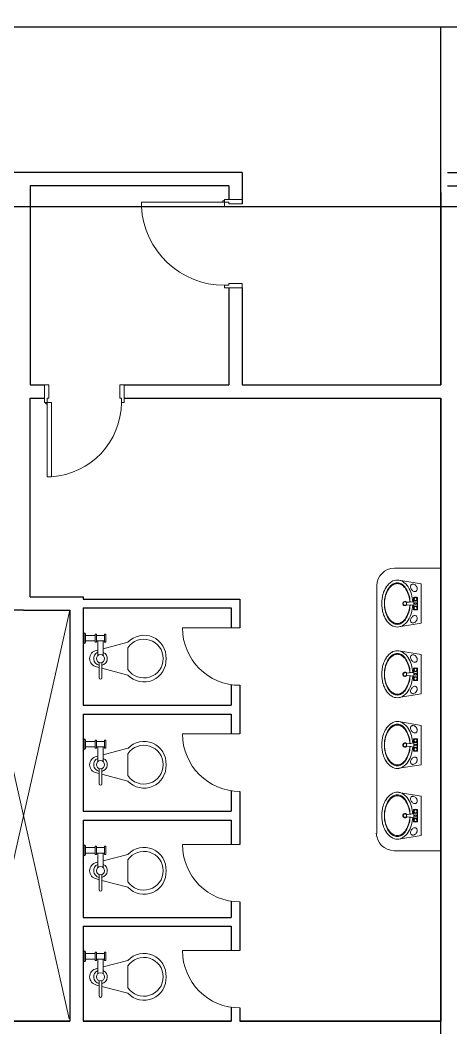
# Model space of a CAD drawing. Extents: x -59 to 582, y -1177 to 100.
# Drawn here: x 279.76 to 284.64, y -21.03 to -9.63 of the extents above; entities that cross this region are included whole.
import ezdxf

# ---------------------------------------------------------------- set-up
doc = ezdxf.new("R2010")
doc.units = 0
doc.header["$LTSCALE"] = 0.15
doc.layers.add('0 sockets', color=252, linetype='Continuous')
doc.layers.add('bound', color=252, linetype='Continuous')
for name, color, linetype, lineweight in [('anal', 252, 'Continuous', 20), ('DOOR', 252, 'Continuous', 20), ('FIXT', 252, 'Continuous', 9), ('sofa', 252, 'Continuous', 9), ('wall', 252, 'Continuous', 30), ('WC', 252, 'Continuous', 9)]:
    doc.layers.add(name, color=color, linetype=linetype, lineweight=lineweight)

# ---------------------------------------------------------------- blocks, each defined once
blk = doc.blocks.new('D100')
at = {"layer": 'DOOR'}
for points in [[(0.03, 0.2), (0.03, 1.14), (0.078, 1.14), (0.078, 0.2)], [(0.03, 0.2), (0, 0.2), (0, 0), (0.05, 0), (0.05, 0.15), (0.03, 0.15)], [(0.97, 0.2), (1, 0.2), (1, 0), (0.95, 0), (0.95, 0.15), (0.97, 0.15)]]:
    blk.add_lwpolyline(points, close=True, dxfattribs=at)
blk.add_circle((0.02, 0.21), 0.01, dxfattribs=at)
blk.add_arc((0.029, 0.2), 0.941, 0.0029, 86.9663, dxfattribs=at)
blk = doc.blocks.new('ARCH')
at = {"layer": 'anal'}
for p, q in [((84.525, 373), (84, 373)), ((83.8, 372.8), (83.8, 370)), ((83.994, 369.804), (84.525, 369.804))]:
    blk.add_line(p, q, dxfattribs=at)
for centre, start, end in [((84, 372.8), 90, 180), ((83.994, 370.004), 180, 270)]:
    blk.add_arc(centre, 0.2, start, end, dxfattribs=at)
at = {"layer": 'bound', "color": 2}
blk.add_lwpolyline([(91.902, 377.348), (94.426, 377.348), (94.426, 312.722), (-14.994, 312.722), (-14.994, 377.09), (94.639, 377.09)], dxfattribs=at)
at = {"layer": 'DOOR'}
for p, q in [((82.25, 372.325), (81.6, 372.325)), ((82.25, 371.125), (81.6, 371.125)), ((82.25, 369.875), (81.6, 369.875)), ((82.25, 368.675), (81.6, 368.675))]:
    blk.add_line(p, q, dxfattribs=at)
for points in [[(80.069, 374.875), (80.039, 374.875), (80.039, 375.075), (80.089, 375.075), (80.089, 374.925), (80.069, 374.925)], [(80.909, 374.875), (80.939, 374.875), (80.939, 375.075), (80.889, 375.075), (80.889, 374.925), (80.909, 374.925)], [(80.069, 374.875), (80.069, 374.035), (80.117, 374.035), (80.117, 374.875)]]:
    blk.add_lwpolyline(points, close=True, dxfattribs=at)
blk.add_circle((80.059, 374.865), 0.01, dxfattribs=at)
for centre, radius, start, end in [((80.064, 374.878), 0.845, 273.6111, 359.7782), ((82.25, 372.325), 0.65, 180, 270), ((82.25, 371.125), 0.65, 180, 270), ((82.25, 369.875), 0.65, 180, 270), ((82.25, 368.675), 0.65, 180, 270)]:
    blk.add_arc(centre, radius, start, end, dxfattribs=at)
at = {"layer": 'FIXT'}
for p, q in [((84.05, 372.864), (84.3, 372.822)), ((84.3, 372.822), (84.3, 372.377)), ((84.216, 372.67), (84.216, 372.639)), ((84.216, 372.67), (84.229, 372.67)), ((84.22, 372.669), (84.216, 372.67)), ((84.22, 372.669), (84.227, 372.669)), ((84.22, 372.669), (84.22, 372.663)), ((84.247, 372.67), (84.261, 372.67)), ((84.249, 372.669), (84.256, 372.669)), ((84.256, 372.669), (84.261, 372.67)), ((84.256, 372.669), (84.256, 372.663)), ((84.261, 372.67), (84.261, 372.53)), ((84.136, 372.614), (84.184, 372.618)), ((84.138, 372.613), (84.136, 372.614)), ((84.138, 372.587), (84.136, 372.586)), ((84.136, 372.586), (84.184, 372.582)), ((84.138, 372.613), (84.202, 372.62)), ((84.138, 372.587), (84.202, 372.58)), ((84.216, 372.53), (84.216, 372.561)), ((84.22, 372.637), (84.22, 372.563)), ((84.256, 372.637), (84.256, 372.563)), ((84.22, 372.531), (84.216, 372.53)), ((84.216, 372.53), (84.229, 372.53)), ((84.22, 372.531), (84.22, 372.537)), ((84.22, 372.531), (84.227, 372.531)), ((84.247, 372.53), (84.261, 372.53)), ((84.249, 372.531), (84.256, 372.531)), ((84.256, 372.531), (84.256, 372.537)), ((84.256, 372.531), (84.261, 372.53)), ((84.3, 372.377), (84.05, 372.336)), ((84.05, 372.064), (84.3, 372.022)), ((84.3, 372.022), (84.3, 371.577)), ((84.216, 371.87), (84.216, 371.839)), ((84.216, 371.87), (84.229, 371.87)), ((84.22, 371.869), (84.216, 371.87)), ((84.22, 371.869), (84.227, 371.869)), ((84.22, 371.869), (84.22, 371.863)), ((84.247, 371.87), (84.261, 371.87)), ((84.249, 371.869), (84.256, 371.869)), ((84.256, 371.869), (84.261, 371.87)), ((84.256, 371.869), (84.256, 371.863)), ((84.261, 371.87), (84.261, 371.73)), ((84.136, 371.814), (84.184, 371.818)), ((84.138, 371.813), (84.136, 371.814)), ((84.138, 371.787), (84.136, 371.786)), ((84.136, 371.786), (84.184, 371.782)), ((84.138, 371.813), (84.202, 371.82)), ((84.138, 371.787), (84.202, 371.78)), ((84.216, 371.73), (84.216, 371.761)), ((84.22, 371.837), (84.22, 371.763)), ((84.256, 371.837), (84.256, 371.763)), ((84.22, 371.731), (84.216, 371.73)), ((84.216, 371.73), (84.229, 371.73)), ((84.22, 371.731), (84.22, 371.737)), ((84.22, 371.731), (84.227, 371.731)), ((84.247, 371.73), (84.261, 371.73)), ((84.249, 371.731), (84.256, 371.731)), ((84.256, 371.731), (84.256, 371.737)), ((84.256, 371.731), (84.261, 371.73)), ((84.3, 371.577), (84.05, 371.536)), ((84.05, 371.264), (84.3, 371.222)), ((84.3, 371.222), (84.3, 370.777)), ((84.136, 371.014), (84.184, 371.018)), ((84.138, 371.013), (84.136, 371.014)), ((84.138, 370.987), (84.136, 370.986)), ((84.136, 370.986), (84.184, 370.982)), ((84.138, 371.013), (84.202, 371.02)), ((84.138, 370.987), (84.202, 370.98)), ((84.216, 371.07), (84.216, 371.039)), ((84.216, 371.07), (84.229, 371.07)), ((84.22, 371.069), (84.216, 371.07)), ((84.216, 370.93), (84.216, 370.961)), ((84.22, 371.069), (84.227, 371.069)), ((84.22, 371.069), (84.22, 371.063)), ((84.22, 371.037), (84.22, 370.963)), ((84.247, 371.07), (84.261, 371.07)), ((84.249, 371.069), (84.256, 371.069)), ((84.256, 371.069), (84.261, 371.07)), ((84.256, 371.069), (84.256, 371.063)), ((84.256, 371.037), (84.256, 370.963)), ((84.261, 371.07), (84.261, 370.93)), ((84.22, 370.931), (84.216, 370.93)), ((84.216, 370.93), (84.229, 370.93)), ((84.22, 370.931), (84.22, 370.937)), ((84.22, 370.931), (84.227, 370.931)), ((84.247, 370.93), (84.261, 370.93)), ((84.249, 370.931), (84.256, 370.931)), ((84.256, 370.931), (84.256, 370.937)), ((84.256, 370.931), (84.261, 370.93)), ((84.3, 370.777), (84.05, 370.736)), ((84.05, 370.464), (84.3, 370.422)), ((84.3, 370.422), (84.3, 369.977)), ((84.136, 370.214), (84.184, 370.218)), ((84.138, 370.213), (84.136, 370.214)), ((84.138, 370.187), (84.136, 370.186)), ((84.136, 370.186), (84.184, 370.182)), ((84.138, 370.213), (84.202, 370.22)), ((84.138, 370.187), (84.202, 370.18)), ((84.216, 370.27), (84.216, 370.239)), ((84.216, 370.27), (84.229, 370.27)), ((84.22, 370.269), (84.216, 370.27)), ((84.216, 370.13), (84.216, 370.161)), ((84.22, 370.269), (84.227, 370.269)), ((84.22, 370.269), (84.22, 370.263)), ((84.22, 370.237), (84.22, 370.163)), ((84.247, 370.27), (84.261, 370.27)), ((84.249, 370.269), (84.256, 370.269)), ((84.256, 370.269), (84.261, 370.27)), ((84.256, 370.269), (84.256, 370.263)), ((84.256, 370.237), (84.256, 370.163)), ((84.261, 370.27), (84.261, 370.13)), ((84.22, 370.131), (84.216, 370.13)), ((84.216, 370.13), (84.229, 370.13)), ((84.22, 370.131), (84.22, 370.137)), ((84.22, 370.131), (84.227, 370.131)), ((84.247, 370.13), (84.261, 370.13)), ((84.249, 370.131), (84.256, 370.131)), ((84.256, 370.131), (84.256, 370.137)), ((84.256, 370.131), (84.261, 370.13)), ((84.3, 369.977), (84.05, 369.936))]:
    blk.add_line(p, q, dxfattribs=at)
for centre, radius in [((84.238, 372.65), 0.022), ((84.238, 372.65), 0.0173), ((84.238, 372.55), 0.022), ((84.238, 372.55), 0.0173), ((84.238, 372.6), 0.0095), ((84.238, 371.85), 0.022), ((84.238, 371.75), 0.022), ((84.238, 371.85), 0.0173), ((84.238, 371.75), 0.0173), ((84.238, 371.8), 0.0095), ((84.238, 371.05), 0.022), ((84.238, 370.95), 0.022), ((84.238, 371.05), 0.0173), ((84.238, 370.95), 0.0173), ((84.238, 371), 0.0095), ((84.238, 370.25), 0.022), ((84.238, 370.15), 0.022), ((84.238, 370.25), 0.0173), ((84.238, 370.15), 0.0173), ((84.238, 370.2), 0.0095)]:
    blk.add_circle(centre, radius, dxfattribs=at)
for centre, radius, start, end in [((84.145, 372.63), 0.285, 146.5346, 164.6876), ((84.075, 372.677), 0.202, 122.0725, 146.5346), ((84.075, 372.677), 0.172, 122.0725, 146.5346), ((84.075, 372.667), 0.172, 122.0725, 146.5346), ((84.031, 372.747), 0.119, 90, 122.0725), ((84.031, 372.747), 0.0886, 90, 122.0725), ((84.031, 372.737), 0.0886, 90, 122.0725), ((84.031, 372.747), 0.119, 57.9275, 90), ((84.031, 372.747), 0.0886, 57.9275, 90), ((84.031, 372.737), 0.0886, 57.9275, 90), ((83.986, 372.677), 0.172, 33.4654, 57.9275), ((83.986, 372.667), 0.172, 33.4654, 57.9275), ((83.986, 372.677), 0.202, 33.4654, 57.9275), ((83.916, 372.63), 0.285, 15.3124, 33.4654), ((84.217, 372.791), 0.036, 154.0705, 178.3103), ((84.229, 372.791), 0.0477, 178.3103, 197.8482), ((84.206, 372.796), 0.0237, 125, 154.0705), ((84.206, 372.796), 0.0237, 95.9295, 125), ((84.208, 372.784), 0.036, 71.6897, 95.9295), ((84.204, 372.773), 0.0477, 52.1518, 71.6897), ((84.194, 372.761), 0.0632, 35, 52.1518), ((84.194, 372.761), 0.0632, 17.8482, 35), ((84.209, 372.766), 0.0477, 358.3103, 17.8482), ((84.255, 372.6), 0.4, 164.6876, 180), ((84.255, 372.6), 0.37, 164.6876, 180), ((84.255, 372.59), 0.37, 164.6876, 178.4524), ((84.145, 372.63), 0.255, 146.5346, 164.6876), ((84.145, 372.62), 0.255, 146.5346, 164.6876), ((83.916, 372.63), 0.255, 15.3124, 33.4654), ((83.916, 372.62), 0.255, 15.3124, 33.4654), ((83.806, 372.6), 0.37, 2.6867, 15.3124), ((83.806, 372.59), 0.37, 4.229, 15.3124), ((84.244, 372.796), 0.0632, 197.8482, 215), ((84.244, 372.796), 0.0632, 215, 232.1518), ((83.806, 372.6), 0.4, 3.1171, 15.3124), ((84.234, 372.783), 0.0477, 232.1518, 251.6897), ((84.231, 372.772), 0.036, 251.6897, 275.9295), ((84.238, 372.679), 0.0115, 225.8561, 314.1439), ((84.232, 372.76), 0.0237, 275.9295, 305), ((84.232, 372.76), 0.0237, 305, 334.0705), ((84.221, 372.765), 0.036, 334.0705, 358.3103), ((84.255, 372.6), 0.4, 180, 195.3124), ((84.255, 372.6), 0.37, 180, 195.3124), ((84.255, 372.61), 0.37, 181.5476, 195.3124), ((84.119, 372.6), 0.025, 31.8827, 328.1173), ((84.119, 372.6), 0.02, 90, 270), ((84.119, 372.6), 0.02, 31.4993, 90), ((84.119, 372.6), 0.02, 270, 328.5007), ((84.235, 372.6), 0.099, 171.872, 188.128), ((84.235, 372.6), 0.0978, 172.2121, 187.7879), ((83.806, 372.6), 0.37, 344.6876, 357.3133), ((83.806, 372.61), 0.37, 344.6876, 355.771), ((83.806, 372.6), 0.4, 344.6876, 356.8829), ((84.196, 372.639), 0.02, 285.0613, 0), ((84.196, 372.561), 0.02, 0, 74.9387), ((84.2, 372.64), 0.02, 275.9777, 353.3473), ((84.2, 372.56), 0.02, 6.6527, 84.0223), ((84.209, 372.65), 0.0115, 315.8561, 44.1439), ((84.209, 372.55), 0.0115, 315.8561, 44.1439), ((84.238, 372.621), 0.0115, 45.8561, 134.1439), ((84.238, 372.579), 0.0115, 225.8561, 314.1439), ((84.267, 372.65), 0.0115, 135.8561, 224.1439), ((84.267, 372.55), 0.0115, 135.8561, 224.1439), ((84.145, 372.57), 0.285, 195.3124, 213.4654), ((84.145, 372.58), 0.255, 195.3124, 213.4654), ((84.145, 372.57), 0.255, 195.3124, 213.4654), ((84.075, 372.533), 0.172, 213.4654, 237.9275), ((83.986, 372.533), 0.172, 302.0725, 326.5346), ((83.916, 372.58), 0.255, 326.5346, 344.6876), ((83.916, 372.57), 0.255, 326.5346, 344.6876), ((83.916, 372.57), 0.285, 326.5346, 344.6876), ((84.244, 372.404), 0.0632, 145, 162.1518), ((84.244, 372.404), 0.0632, 127.8482, 145), ((84.234, 372.417), 0.0477, 108.3103, 127.8482), ((84.231, 372.428), 0.036, 84.0705, 108.3103), ((84.238, 372.521), 0.0115, 45.8561, 134.1439), ((84.232, 372.44), 0.0237, 55, 84.0705), ((84.232, 372.44), 0.0237, 25.9295, 55), ((84.221, 372.435), 0.036, 1.6897, 25.9295), ((84.075, 372.523), 0.202, 213.4654, 237.9275), ((84.075, 372.523), 0.172, 213.4654, 237.9275), ((84.031, 372.453), 0.119, 237.9275, 270), ((84.031, 372.463), 0.0886, 237.9275, 270), ((84.031, 372.453), 0.0886, 237.9275, 270), ((84.031, 372.463), 0.0886, 270, 302.0725), ((84.031, 372.453), 0.0886, 270, 302.0725), ((84.031, 372.453), 0.119, 270, 302.0725), ((83.986, 372.523), 0.172, 302.0725, 326.5346), ((83.986, 372.523), 0.202, 302.0725, 326.5346), ((84.229, 372.409), 0.0477, 162.1518, 181.6897), ((84.217, 372.409), 0.036, 181.6897, 205.9295), ((84.206, 372.404), 0.0237, 205.9295, 235), ((84.206, 372.404), 0.0237, 235, 264.0705), ((84.208, 372.416), 0.036, 264.0705, 288.3103), ((84.204, 372.427), 0.0477, 288.3103, 307.8482), ((84.194, 372.439), 0.0632, 307.8482, 325), ((84.194, 372.439), 0.0632, 325, 342.1518), ((84.209, 372.434), 0.0477, 342.1518, 1.6897), ((84.145, 371.83), 0.285, 146.5346, 164.6876), ((84.075, 371.877), 0.202, 122.0725, 146.5346), ((84.075, 371.877), 0.172, 122.0725, 146.5346), ((84.075, 371.867), 0.172, 122.0725, 146.5346), ((84.031, 371.947), 0.119, 90, 122.0725), ((84.031, 371.947), 0.0886, 90, 122.0725), ((84.031, 371.937), 0.0886, 90, 122.0725), ((84.031, 371.947), 0.119, 57.9275, 90), ((84.031, 371.947), 0.0886, 57.9275, 90), ((84.031, 371.937), 0.0886, 57.9275, 90), ((83.986, 371.877), 0.172, 33.4654, 57.9275), ((83.986, 371.867), 0.172, 33.4654, 57.9275), ((83.986, 371.877), 0.202, 33.4654, 57.9275), ((83.916, 371.83), 0.285, 15.3124, 33.4654), ((84.217, 371.991), 0.036, 154.0705, 178.3103), ((84.229, 371.991), 0.0477, 178.3103, 197.8482), ((84.206, 371.996), 0.0237, 125, 154.0705), ((84.206, 371.996), 0.0237, 95.9295, 125), ((84.208, 371.984), 0.036, 71.6897, 95.9295), ((84.204, 371.973), 0.0477, 52.1518, 71.6897), ((84.194, 371.961), 0.0632, 35, 52.1518), ((84.194, 371.961), 0.0632, 17.8482, 35), ((84.255, 371.8), 0.4, 164.6876, 180), ((84.255, 371.8), 0.37, 164.6876, 180), ((84.255, 371.79), 0.37, 164.6876, 178.4524), ((84.145, 371.83), 0.255, 146.5346, 164.6876), ((84.145, 371.82), 0.255, 146.5346, 164.6876), ((83.916, 371.83), 0.255, 15.3124, 33.4654), ((83.916, 371.82), 0.255, 15.3124, 33.4654), ((83.806, 371.8), 0.37, 2.6867, 15.3124), ((83.806, 371.79), 0.37, 4.229, 15.3124), ((84.244, 371.996), 0.0632, 197.8482, 215), ((84.244, 371.996), 0.0632, 215, 232.1518), ((83.806, 371.8), 0.4, 3.1171, 15.3124), ((84.234, 371.983), 0.0477, 232.1518, 251.6897), ((84.231, 371.972), 0.036, 251.6897, 275.9295), ((84.238, 371.879), 0.0115, 225.8561, 314.1439), ((84.232, 371.96), 0.0237, 275.9295, 305), ((84.232, 371.96), 0.0237, 305, 334.0705), ((84.221, 371.965), 0.036, 334.0705, 358.3103), ((84.209, 371.966), 0.0477, 358.3103, 17.8482), ((84.255, 371.8), 0.4, 180, 195.3124), ((84.255, 371.8), 0.37, 180, 195.3124), ((84.255, 371.81), 0.37, 181.5476, 195.3124), ((84.119, 371.8), 0.025, 31.8827, 328.1173), ((84.119, 371.8), 0.02, 90, 270), ((84.119, 371.8), 0.02, 31.4993, 90), ((84.119, 371.8), 0.02, 270, 328.5007), ((84.235, 371.8), 0.099, 171.872, 188.128), ((84.235, 371.8), 0.0978, 172.2121, 187.7879), ((83.806, 371.8), 0.37, 344.6876, 357.3133), ((83.806, 371.81), 0.37, 344.6876, 355.771), ((83.806, 371.8), 0.4, 344.6876, 356.8829), ((84.196, 371.839), 0.02, 285.0613, 0), ((84.196, 371.761), 0.02, 0, 74.9387), ((84.2, 371.84), 0.02, 275.9777, 353.3473), ((84.2, 371.76), 0.02, 6.6527, 84.0223), ((84.209, 371.85), 0.0115, 315.8561, 44.1439), ((84.209, 371.75), 0.0115, 315.8561, 44.1439), ((84.238, 371.821), 0.0115, 45.8561, 134.1439), ((84.238, 371.779), 0.0115, 225.8561, 314.1439), ((84.267, 371.85), 0.0115, 135.8561, 224.1439), ((84.267, 371.75), 0.0115, 135.8561, 224.1439), ((84.145, 371.77), 0.285, 195.3124, 213.4654), ((84.145, 371.78), 0.255, 195.3124, 213.4654), ((84.145, 371.77), 0.255, 195.3124, 213.4654), ((83.916, 371.78), 0.255, 326.5346, 344.6876), ((83.916, 371.77), 0.255, 326.5346, 344.6876), ((83.916, 371.77), 0.285, 326.5346, 344.6876), ((84.244, 371.604), 0.0632, 145, 162.1518), ((84.244, 371.604), 0.0632, 127.8482, 145), ((84.234, 371.617), 0.0477, 108.3103, 127.8482), ((84.231, 371.628), 0.036, 84.0705, 108.3103), ((84.238, 371.721), 0.0115, 45.8561, 134.1439), ((84.232, 371.64), 0.0237, 55, 84.0705), ((84.232, 371.64), 0.0237, 25.9295, 55), ((84.221, 371.635), 0.036, 1.6897, 25.9295), ((84.075, 371.723), 0.202, 213.4654, 237.9275), ((84.075, 371.733), 0.172, 213.4654, 237.9275), ((84.075, 371.723), 0.172, 213.4654, 237.9275), ((84.031, 371.653), 0.119, 237.9275, 270), ((84.031, 371.663), 0.0886, 237.9275, 270), ((84.031, 371.653), 0.0886, 237.9275, 270), ((84.031, 371.663), 0.0886, 270, 302.0725), ((84.031, 371.653), 0.0886, 270, 302.0725), ((84.031, 371.653), 0.119, 270, 302.0725), ((83.986, 371.733), 0.172, 302.0725, 326.5346), ((83.986, 371.723), 0.172, 302.0725, 326.5346), ((83.986, 371.723), 0.202, 302.0725, 326.5346), ((84.229, 371.609), 0.0477, 162.1518, 181.6897), ((84.217, 371.609), 0.036, 181.6897, 205.9295), ((84.206, 371.604), 0.0237, 205.9295, 235), ((84.206, 371.604), 0.0237, 235, 264.0705), ((84.208, 371.616), 0.036, 264.0705, 288.3103), ((84.204, 371.627), 0.0477, 288.3103, 307.8482), ((84.194, 371.639), 0.0632, 307.8482, 325), ((84.194, 371.639), 0.0632, 325, 342.1518), ((84.209, 371.634), 0.0477, 342.1518, 1.6897), ((84.145, 371.03), 0.285, 146.5346, 164.6876), ((84.075, 371.077), 0.202, 122.0725, 146.5346), ((84.075, 371.077), 0.172, 122.0725, 146.5346), ((84.075, 371.067), 0.172, 122.0725, 146.5346), ((84.031, 371.147), 0.119, 90, 122.0725), ((84.031, 371.147), 0.0886, 90, 122.0725), ((84.031, 371.137), 0.0886, 90, 122.0725), ((84.031, 371.147), 0.119, 57.9275, 90), ((84.031, 371.147), 0.0886, 57.9275, 90), ((84.031, 371.137), 0.0886, 57.9275, 90), ((83.986, 371.077), 0.172, 33.4654, 57.9275), ((83.986, 371.067), 0.172, 33.4654, 57.9275), ((83.986, 371.077), 0.202, 33.4654, 57.9275), ((83.916, 371.03), 0.285, 15.3124, 33.4654), ((84.217, 371.191), 0.036, 154.0705, 178.3103), ((84.229, 371.191), 0.0477, 178.3103, 197.8482), ((84.206, 371.196), 0.0237, 125, 154.0705), ((84.206, 371.196), 0.0237, 95.9295, 125), ((84.208, 371.184), 0.036, 71.6897, 95.9295), ((84.204, 371.173), 0.0477, 52.1518, 71.6897), ((84.194, 371.161), 0.0632, 35, 52.1518), ((84.194, 371.161), 0.0632, 17.8482, 35), ((84.255, 371), 0.4, 164.6876, 180), ((84.255, 371), 0.37, 164.6876, 180), ((84.255, 370.99), 0.37, 164.6876, 178.4524), ((84.145, 371.03), 0.255, 146.5346, 164.6876), ((84.145, 371.02), 0.255, 146.5346, 164.6876), ((83.916, 371.03), 0.255, 15.3124, 33.4654), ((83.916, 371.02), 0.255, 15.3124, 33.4654), ((83.806, 371), 0.37, 2.6867, 15.3124), ((83.806, 370.99), 0.37, 4.229, 15.3124), ((84.244, 371.196), 0.0632, 197.8482, 215), ((84.244, 371.196), 0.0632, 215, 232.1518), ((83.806, 371), 0.4, 3.1171, 15.3124), ((84.234, 371.183), 0.0477, 232.1518, 251.6897), ((84.231, 371.172), 0.036, 251.6897, 275.9295), ((84.238, 371.079), 0.0115, 225.8561, 314.1439), ((84.232, 371.16), 0.0237, 275.9295, 305), ((84.232, 371.16), 0.0237, 305, 334.0705), ((84.221, 371.165), 0.036, 334.0705, 358.3103), ((84.209, 371.166), 0.0477, 358.3103, 17.8482), ((84.255, 371), 0.4, 180, 195.3124), ((84.255, 371), 0.37, 180, 195.3124), ((84.255, 371.01), 0.37, 181.5476, 195.3124), ((84.119, 371), 0.025, 31.8827, 328.1173), ((84.119, 371), 0.02, 90, 270), ((84.119, 371), 0.02, 31.4993, 90), ((84.119, 371), 0.02, 270, 328.5007), ((84.235, 371), 0.099, 171.872, 188.128), ((84.235, 371), 0.0978, 172.2121, 187.7879), ((83.806, 371), 0.37, 344.6876, 357.3133), ((83.806, 371.01), 0.37, 344.6876, 355.771), ((83.806, 371), 0.4, 344.6876, 356.8829), ((84.196, 371.039), 0.02, 285.0613, 0), ((84.196, 370.961), 0.02, 0, 74.9387), ((84.2, 371.04), 0.02, 275.9777, 353.3473), ((84.2, 370.96), 0.02, 6.6527, 84.0223), ((84.209, 371.05), 0.0115, 315.8561, 44.1439), ((84.209, 370.95), 0.0115, 315.8561, 44.1439), ((84.238, 371.021), 0.0115, 45.8561, 134.1439), ((84.238, 370.979), 0.0115, 225.8561, 314.1439), ((84.267, 371.05), 0.0115, 135.8561, 224.1439), ((84.267, 370.95), 0.0115, 135.8561, 224.1439), ((84.145, 370.97), 0.285, 195.3124, 213.4654), ((84.145, 370.98), 0.255, 195.3124, 213.4654), ((84.145, 370.97), 0.255, 195.3124, 213.4654), ((83.916, 370.98), 0.255, 326.5346, 344.6876), ((83.916, 370.97), 0.255, 326.5346, 344.6876), ((83.916, 370.97), 0.285, 326.5346, 344.6876), ((84.244, 370.804), 0.0632, 127.8482, 145), ((84.234, 370.817), 0.0477, 108.3103, 127.8482), ((84.231, 370.828), 0.036, 84.0705, 108.3103), ((84.238, 370.921), 0.0115, 45.8561, 134.1439), ((84.232, 370.84), 0.0237, 55, 84.0705), ((84.232, 370.84), 0.0237, 25.9295, 55), ((84.221, 370.835), 0.036, 1.6897, 25.9295), ((84.075, 370.923), 0.202, 213.4654, 237.9275), ((84.075, 370.933), 0.172, 213.4654, 237.9275), ((84.075, 370.923), 0.172, 213.4654, 237.9275), ((84.031, 370.853), 0.119, 237.9275, 270), ((84.031, 370.863), 0.0886, 237.9275, 270), ((84.031, 370.853), 0.0886, 237.9275, 270), ((84.031, 370.863), 0.0886, 270, 302.0725), ((84.031, 370.853), 0.0886, 270, 302.0725), ((84.031, 370.853), 0.119, 270, 302.0725), ((83.986, 370.933), 0.172, 302.0725, 326.5346), ((83.986, 370.923), 0.172, 302.0725, 326.5346), ((83.986, 370.923), 0.202, 302.0725, 326.5346), ((84.229, 370.809), 0.0477, 162.1518, 181.6897), ((84.217, 370.809), 0.036, 181.6897, 205.9295), ((84.244, 370.804), 0.0632, 145, 162.1518), ((84.206, 370.804), 0.0237, 205.9295, 235), ((84.206, 370.804), 0.0237, 235, 264.0705), ((84.208, 370.816), 0.036, 264.0705, 288.3103), ((84.204, 370.827), 0.0477, 288.3103, 307.8482), ((84.194, 370.839), 0.0632, 307.8482, 325), ((84.194, 370.839), 0.0632, 325, 342.1518), ((84.209, 370.834), 0.0477, 342.1518, 1.6897), ((84.145, 370.23), 0.285, 146.5346, 164.6876), ((84.075, 370.277), 0.202, 122.0725, 146.5346), ((84.075, 370.277), 0.172, 122.0725, 146.5346), ((84.075, 370.267), 0.172, 122.0725, 146.5346), ((84.031, 370.347), 0.119, 90, 122.0725), ((84.031, 370.347), 0.0886, 90, 122.0725), ((84.031, 370.337), 0.0886, 90, 122.0725), ((84.031, 370.347), 0.119, 57.9275, 90), ((84.031, 370.347), 0.0886, 57.9275, 90), ((84.031, 370.337), 0.0886, 57.9275, 90), ((83.986, 370.277), 0.172, 33.4654, 57.9275), ((83.986, 370.267), 0.172, 33.4654, 57.9275), ((83.986, 370.277), 0.202, 33.4654, 57.9275), ((83.916, 370.23), 0.285, 15.3124, 33.4654), ((84.217, 370.391), 0.036, 154.0705, 178.3103), ((84.229, 370.391), 0.0477, 178.3103, 197.8482), ((84.206, 370.396), 0.0237, 125, 154.0705), ((84.206, 370.396), 0.0237, 95.9295, 125), ((84.208, 370.384), 0.036, 71.6897, 95.9295), ((84.204, 370.373), 0.0477, 52.1518, 71.6897), ((84.194, 370.361), 0.0632, 35, 52.1518), ((84.194, 370.361), 0.0632, 17.8482, 35), ((84.255, 370.2), 0.4, 164.6876, 180), ((84.255, 370.2), 0.37, 164.6876, 180), ((84.255, 370.19), 0.37, 164.6876, 178.4524), ((84.145, 370.23), 0.255, 146.5346, 164.6876), ((84.145, 370.22), 0.255, 146.5346, 164.6876), ((83.916, 370.23), 0.255, 15.3124, 33.4654), ((83.916, 370.22), 0.255, 15.3124, 33.4654), ((83.806, 370.2), 0.37, 2.6867, 15.3124), ((83.806, 370.19), 0.37, 4.229, 15.3124), ((84.244, 370.396), 0.0632, 197.8482, 215), ((84.244, 370.396), 0.0632, 215, 232.1518), ((83.806, 370.2), 0.4, 3.1171, 15.3124), ((84.234, 370.383), 0.0477, 232.1518, 251.6897), ((84.231, 370.372), 0.036, 251.6897, 275.9295), ((84.232, 370.36), 0.0237, 275.9295, 305), ((84.232, 370.36), 0.0237, 305, 334.0705), ((84.221, 370.365), 0.036, 334.0705, 358.3103), ((84.209, 370.366), 0.0477, 358.3103, 17.8482), ((84.255, 370.2), 0.4, 180, 195.3124), ((84.255, 370.2), 0.37, 180, 195.3124), ((84.255, 370.21), 0.37, 181.5476, 195.3124), ((84.119, 370.2), 0.025, 31.8827, 328.1173), ((84.119, 370.2), 0.02, 90, 270), ((84.119, 370.2), 0.02, 31.4993, 90), ((84.119, 370.2), 0.02, 270, 328.5007), ((84.235, 370.2), 0.099, 171.872, 188.128), ((84.235, 370.2), 0.0978, 172.2121, 187.7879), ((83.806, 370.2), 0.37, 344.6876, 357.3133), ((83.806, 370.21), 0.37, 344.6876, 355.771), ((83.806, 370.2), 0.4, 344.6876, 356.8829), ((84.196, 370.239), 0.02, 285.0613, 0), ((84.196, 370.161), 0.02, 0, 74.9387), ((84.2, 370.24), 0.02, 275.9777, 353.3473), ((84.2, 370.16), 0.02, 6.6527, 84.0223), ((84.209, 370.25), 0.0115, 315.8561, 44.1439), ((84.238, 370.279), 0.0115, 225.8561, 314.1439), ((84.238, 370.221), 0.0115, 45.8561, 134.1439), ((84.238, 370.179), 0.0115, 225.8561, 314.1439), ((84.267, 370.25), 0.0115, 135.8561, 224.1439), ((84.145, 370.17), 0.285, 195.3124, 213.4654), ((84.145, 370.18), 0.255, 195.3124, 213.4654), ((84.145, 370.17), 0.255, 195.3124, 213.4654), ((83.916, 370.18), 0.255, 326.5346, 344.6876), ((83.916, 370.17), 0.255, 326.5346, 344.6876), ((83.916, 370.17), 0.285, 326.5346, 344.6876), ((84.244, 370.004), 0.0632, 127.8482, 145), ((84.234, 370.017), 0.0477, 108.3103, 127.8482), ((84.209, 370.15), 0.0115, 315.8561, 44.1439), ((84.231, 370.028), 0.036, 84.0705, 108.3103), ((84.238, 370.121), 0.0115, 45.8561, 134.1439), ((84.232, 370.04), 0.0237, 55, 84.0705), ((84.232, 370.04), 0.0237, 25.9295, 55), ((84.221, 370.035), 0.036, 1.6897, 25.9295), ((84.267, 370.15), 0.0115, 135.8561, 224.1439), ((84.075, 370.123), 0.202, 213.4654, 237.9275), ((84.075, 370.133), 0.172, 213.4654, 237.9275), ((84.075, 370.123), 0.172, 213.4654, 237.9275), ((84.031, 370.053), 0.119, 237.9275, 270), ((84.031, 370.063), 0.0886, 237.9275, 270), ((84.031, 370.053), 0.0886, 237.9275, 270), ((84.031, 370.063), 0.0886, 270, 302.0725), ((84.031, 370.053), 0.0886, 270, 302.0725), ((84.031, 370.053), 0.119, 270, 302.0725), ((83.986, 370.133), 0.172, 302.0725, 326.5346), ((83.986, 370.123), 0.172, 302.0725, 326.5346), ((83.986, 370.123), 0.202, 302.0725, 326.5346), ((84.229, 370.009), 0.0477, 162.1518, 181.6897), ((84.217, 370.009), 0.036, 181.6897, 205.9295), ((84.244, 370.004), 0.0632, 145, 162.1518), ((84.206, 370.004), 0.0237, 205.9295, 235), ((84.206, 370.004), 0.0237, 235, 264.0705), ((84.208, 370.016), 0.036, 264.0705, 288.3103), ((84.204, 370.027), 0.0477, 288.3103, 307.8482), ((84.194, 370.039), 0.0632, 307.8482, 325), ((84.194, 370.039), 0.0632, 325, 342.1518), ((84.209, 370.034), 0.0477, 342.1518, 1.6897)]:
    blk.add_arc(centre, radius, start, end, dxfattribs=at)
at = {"layer": 'sofa'}
for p, q in [((80.319, 367.9), (79.275, 372.525)), ((80.325, 372.525), (79.281, 367.9))]:
    blk.add_line(p, q, dxfattribs=at)
at = {"layer": 'wall'}
for p, q in [((74.925, 379.125), (91.875, 379.125)), ((84.525, 375.075), (84.525, 379.125)), ((82.275, 377.475), (77.325, 377.475)), ((82.275, 377.475), (82.275, 377.12)), ((84.6, 377.475), (91.875, 377.475)), ((79.875, 377.325), (79.875, 375.075)), ((82.125, 377.325), (79.875, 377.325)), ((82.125, 377.325), (82.125, 377.17)), ((84.525, 377.25), (84.525, 375.075)), ((84.6, 377.325), (91.725, 377.325)), ((82.125, 376.17), (82.125, 375.075)), ((82.275, 376.17), (82.275, 375.075)), ((79.875, 375.075), (80.039, 375.075)), ((80.939, 375.075), (82.125, 375.075)), ((82.275, 375.075), (84.525, 375.075)), ((79.875, 372.675), (79.875, 374.925)), ((79.875, 374.925), (80.039, 374.925)), ((80.939, 374.925), (84.525, 374.925)), ((84.525, 374.925), (84.525, 367.875)), ((84.525, 367.725), (84.525, 374.925)), ((79.875, 372.675), (80.475, 372.675)), ((80.475, 372.675), (80.475, 372.65)), ((80.475, 372.65), (82.25, 372.65)), ((82.25, 372.65), (82.25, 372.325)), ((79.8, 372.525), (79.275, 372.525)), ((79.8, 372.525), (80.325, 372.525)), ((80.325, 372.525), (80.325, 367.875)), ((80.475, 372.55), (80.475, 371.45)), ((80.475, 372.55), (82.15, 372.55)), ((82.15, 372.55), (82.15, 372.325)), ((82.15, 371.683), (82.15, 371.45)), ((82.25, 371.675), (82.25, 371.125)), ((80.475, 371.45), (82.15, 371.45)), ((80.475, 371.35), (80.475, 370.25)), ((80.475, 371.35), (82.15, 371.35)), ((82.15, 371.35), (82.15, 371.125)), ((82.15, 370.483), (82.15, 370.25)), ((82.25, 370.475), (82.25, 369.875)), ((80.475, 370.25), (82.15, 370.25)), ((80.475, 370.15), (82.15, 370.15)), ((80.475, 370.15), (80.475, 369.05)), ((82.15, 370.15), (82.15, 369.875)), ((82.15, 369.233), (82.15, 369.05)), ((82.25, 369.225), (82.25, 368.675)), ((80.475, 369.05), (82.15, 369.05)), ((80.475, 368.95), (80.475, 367.875)), ((80.475, 368.95), (82.15, 368.95)), ((82.15, 368.95), (82.15, 368.675)), ((82.15, 368.033), (82.15, 367.875)), ((82.25, 368.025), (82.25, 367.875)), ((80.325, 367.875), (79.275, 367.875)), ((79.275, 367.875), (80.325, 367.875)), ((82.15, 367.875), (80.475, 367.875)), ((80.475, 367.875), (82.15, 367.875)), ((84.525, 367.875), (82.25, 367.875)), ((82.25, 367.875), (84.525, 367.875))]:
    blk.add_line(p, q, dxfattribs=at)
at = {"layer": 'WC'}
for p, q in [((80.487, 372.147), (80.487, 372.27)), ((80.502, 372.162), (80.502, 372.255)), ((80.61, 372.239), (80.502, 372.239)), ((80.61, 372.255), (80.61, 372.162)), ((80.626, 372.255), (80.61, 372.255)), ((80.626, 372.162), (80.626, 372.255)), ((80.718, 372.239), (80.626, 372.239)), ((80.718, 372.255), (80.718, 372.162)), ((80.734, 372.255), (80.718, 372.255)), ((80.734, 372.162), (80.734, 372.255)), ((80.502, 372.177), (80.61, 372.177)), ((80.61, 372.162), (80.626, 372.162)), ((80.626, 372.177), (80.718, 372.177)), ((80.641, 372.011), (80.641, 372.177)), ((80.703, 372.177), (80.703, 372.011)), ((80.703, 372.089), (80.981, 372.162)), ((80.718, 372.162), (80.734, 372.162)), ((80.981, 371.853), (80.981, 372.1)), ((80.626, 372.069), (80.642, 372.073)), ((80.626, 371.884), (80.657, 371.876)), ((80.657, 371.933), (80.657, 371.76)), ((80.688, 371.76), (80.688, 371.933)), ((80.688, 371.868), (80.981, 371.791)), ((80.487, 370.947), (80.487, 371.07)), ((80.502, 370.962), (80.502, 371.055)), ((80.61, 371.039), (80.502, 371.039)), ((80.502, 370.977), (80.61, 370.977)), ((80.61, 371.055), (80.61, 370.962)), ((80.626, 371.055), (80.61, 371.055)), ((80.61, 370.962), (80.626, 370.962)), ((80.626, 370.962), (80.626, 371.055)), ((80.718, 371.039), (80.626, 371.039)), ((80.626, 370.977), (80.718, 370.977)), ((80.641, 370.811), (80.641, 370.977)), ((80.703, 370.977), (80.703, 370.811)), ((80.703, 370.889), (80.981, 370.962)), ((80.718, 371.055), (80.718, 370.962)), ((80.734, 371.055), (80.718, 371.055)), ((80.718, 370.962), (80.734, 370.962)), ((80.734, 370.962), (80.734, 371.055)), ((80.626, 370.869), (80.642, 370.873)), ((80.981, 370.653), (80.981, 370.9)), ((80.657, 370.733), (80.657, 370.56)), ((80.688, 370.56), (80.688, 370.733)), ((80.626, 370.684), (80.657, 370.676)), ((80.688, 370.668), (80.981, 370.591)), ((80.487, 369.747), (80.487, 369.87)), ((80.502, 369.762), (80.502, 369.855)), ((80.61, 369.839), (80.502, 369.839)), ((80.61, 369.855), (80.61, 369.762)), ((80.626, 369.855), (80.61, 369.855)), ((80.626, 369.762), (80.626, 369.855)), ((80.718, 369.839), (80.626, 369.839)), ((80.718, 369.855), (80.718, 369.762)), ((80.734, 369.855), (80.718, 369.855)), ((80.734, 369.762), (80.734, 369.855)), ((80.502, 369.777), (80.61, 369.777)), ((80.61, 369.762), (80.626, 369.762)), ((80.626, 369.777), (80.718, 369.777)), ((80.641, 369.611), (80.641, 369.777)), ((80.703, 369.777), (80.703, 369.611)), ((80.703, 369.689), (80.981, 369.762)), ((80.718, 369.762), (80.734, 369.762)), ((80.626, 369.669), (80.642, 369.673)), ((80.981, 369.453), (80.981, 369.7)), ((80.626, 369.484), (80.657, 369.476)), ((80.657, 369.533), (80.657, 369.36)), ((80.688, 369.36), (80.688, 369.533)), ((80.688, 369.468), (80.981, 369.391)), ((80.487, 368.547), (80.487, 368.67)), ((80.502, 368.562), (80.502, 368.655)), ((80.61, 368.639), (80.502, 368.639)), ((80.502, 368.577), (80.61, 368.577)), ((80.61, 368.655), (80.61, 368.562)), ((80.626, 368.655), (80.61, 368.655)), ((80.626, 368.562), (80.626, 368.655)), ((80.718, 368.639), (80.626, 368.639)), ((80.626, 368.577), (80.718, 368.577)), ((80.641, 368.411), (80.641, 368.577)), ((80.703, 368.577), (80.703, 368.411)), ((80.718, 368.655), (80.718, 368.562)), ((80.734, 368.655), (80.718, 368.655)), ((80.734, 368.562), (80.734, 368.655)), ((80.61, 368.562), (80.626, 368.562)), ((80.626, 368.469), (80.642, 368.473)), ((80.703, 368.489), (80.981, 368.562)), ((80.718, 368.562), (80.734, 368.562)), ((80.981, 368.253), (80.981, 368.5)), ((80.626, 368.284), (80.657, 368.276)), ((80.657, 368.333), (80.657, 368.16)), ((80.688, 368.16), (80.688, 368.333)), ((80.688, 368.268), (80.981, 368.191))]:
    blk.add_line(p, q, dxfattribs=at)
for centre in [(80.672, 371.977), (80.672, 370.777), (80.672, 369.577), (80.672, 368.377)]:
    blk.add_circle(centre, 0.0463, dxfattribs=at)
for centre, radius, start, end in [((80.486, 372.254), 0.0161, 2.4084, 87.5916), ((81.164, 371.991), 0.25, 356.62, 136.9828), ((80.486, 372.163), 0.0161, 272.4084, 357.5916), ((81.162, 371.976), 0.22, 0.3, 145.4946), ((80.643, 371.977), 0.0942, 100.3889, 259.6111), ((80.672, 371.977), 0.0772, 112.8505, 258.577), ((80.672, 371.977), 0.0772, 281.8763, 66.5863), ((81.162, 371.978), 0.22, 214.5054, 359.7), ((81.164, 371.962), 0.25, 223.0172, 3.38), ((80.672, 371.76), 0.0154, 180, 0), ((80.486, 371.054), 0.0161, 2.4084, 87.5916), ((80.486, 370.963), 0.0161, 272.4084, 357.5916), ((81.164, 370.791), 0.25, 356.62, 136.9828), ((81.162, 370.776), 0.22, 0.3, 145.4946), ((80.643, 370.777), 0.0942, 100.3889, 259.6111), ((80.672, 370.777), 0.0772, 112.8505, 258.577), ((80.672, 370.777), 0.0772, 281.8763, 66.5863), ((81.162, 370.778), 0.22, 214.5054, 359.7), ((81.164, 370.762), 0.25, 223.0172, 3.38), ((80.672, 370.56), 0.0154, 180, 0), ((80.486, 369.854), 0.0161, 2.4084, 87.5916), ((81.164, 369.591), 0.25, 356.62, 136.9828), ((80.486, 369.763), 0.0161, 272.4084, 357.5916), ((81.162, 369.576), 0.22, 0.3, 145.4946), ((80.643, 369.577), 0.0942, 100.3889, 259.6111), ((80.672, 369.577), 0.0772, 112.8505, 258.577), ((80.672, 369.577), 0.0772, 281.8763, 66.5863), ((81.162, 369.578), 0.22, 214.5054, 359.7), ((81.164, 369.562), 0.25, 223.0172, 3.38), ((80.672, 369.36), 0.0154, 180, 0), ((80.486, 368.654), 0.0161, 2.4084, 87.5916), ((81.164, 368.391), 0.25, 356.62, 136.9828), ((81.162, 368.376), 0.22, 0.3, 145.4946), ((80.486, 368.563), 0.0161, 272.4084, 357.5916), ((80.643, 368.377), 0.0942, 100.3889, 259.6111), ((80.672, 368.377), 0.0772, 112.8505, 258.577), ((80.672, 368.377), 0.0772, 281.8763, 66.5863), ((81.162, 368.378), 0.22, 214.5054, 359.7), ((81.164, 368.362), 0.25, 223.0172, 3.38), ((80.672, 368.16), 0.0154, 180, 0)]:
    blk.add_arc(centre, radius, start, end, dxfattribs=at)
at = {"layer": 'wall', "xscale": -1, "rotation": 90}
blk.add_blockref('D100', (82.275, 377.17), dxfattribs=at)
blk = doc.blocks.new('EE')
at = {"layer": '0 sockets'}
h = blk.add_hatch(color=6, dxfattribs=at)
h.dxf.hatch_style = 1
h.paths.add_polyline_path([(582.394, 81.841), (-59.115, 81.841), (-59.115, -114.582), (582.394, -114.582)])
h.paths.add_polyline_path([(577.394, 76.841), (577.394, -109.582), (-54.115, -109.582), (-54.115, 76.841)], flags=16)
h.paths.add_polyline_path([(408.026, -15.139, -1), (406.517, -15.139, -1)], flags=0)
h.paths.add_polyline_path([(457.783, -31.119, 0.414214), (457.683, -31.019), (444.311, -31.019, 0.414214), (444.211, -31.119), (444.211, -48.447), (415.834, -48.447), (415.834, -19.483), (417.425, -19.483, 0.414214), (417.525, -19.383), (417.525, -15.239, 0.414214), (417.425, -15.139), (407.274, -15.139), (407.271, -15.893), (407.271, -15.139), (417.525, -15.139), (417.525, -19.483), (415.934, -19.483, 0.414214), (415.834, -19.583), (415.834, -48.347, 0.414214), (415.934, -48.447), (444.111, -48.447, 0.414214), (444.211, -48.347), (444.211, -31.019), (457.783, -31.019)], flags=0)
h.paths.add_polyline_path([(244.611, -46.068), (244.611, -46.014), (244.523, -46.014, -0.279526)], flags=0)
h.paths.add_polyline_path([(404.69, 26.947), (525.035, 26.947), (525.035, 46.285), (404.69, 46.285)], flags=8)
h.paths.add_polyline_path([(202.644, 24.078), (289.319, 24.078), (289.319, 38.411), (202.644, 38.411)], flags=8)
h.paths.add_polyline_path([(30.92, 26.429), (112.59, 26.429), (112.59, 40.761), (30.92, 40.761)], flags=8)
h.paths.add_polyline_path([(441.881, -10.206), (442.216, -10.206), (442.216, -9.756), (441.881, -9.756)], flags=8)
h.paths.add_polyline_path([(422.272, -10.246), (422.622, -10.246), (422.622, -9.796), (422.272, -9.796)], flags=8)
h.paths.add_polyline_path([(406.509, -14.41), (406.859, -14.41), (406.859, -13.96), (406.509, -13.96)], flags=8)
h.paths.add_polyline_path([(406.21, -35.713), (406.546, -35.713), (406.546, -35.263), (406.21, -35.263)], flags=8)
h.paths.add_polyline_path([(422.841, -60.607), (423.191, -60.607), (423.191, -60.157), (422.841, -60.157)], flags=8)
h.paths.add_polyline_path([(442.391, -60.84), (442.755, -60.84), (442.755, -60.39), (442.391, -60.39)], flags=8)
h.paths.add_polyline_path([(456.844, -54.1), (457.194, -54.1), (457.194, -53.65), (456.844, -53.65)], flags=8)
h.paths.add_polyline_path([(470.858, -50.81), (471.208, -50.81), (471.208, -50.36), (470.858, -50.36)], flags=8)
h.paths.add_polyline_path([(490.123, -50.756), (490.345, -50.756), (490.345, -50.306), (490.123, -50.306)], flags=8)
h.paths.add_polyline_path([(225.509, -20.343), (226.134, -20.343), (226.134, -20.118), (225.509, -20.118)], flags=8)
h.paths.add_polyline_path([(233.7, -19.938), (234.325, -19.938), (234.325, -19.713), (233.7, -19.713)], flags=8)
h.paths.add_polyline_path([(241.875, -19.552), (242.5, -19.552), (242.5, -19.327), (241.875, -19.327)], flags=8)
h.paths.add_polyline_path([(245.171, -24.632), (245.796, -24.632), (245.796, -24.407), (245.171, -24.407)], flags=8)
h.paths.add_polyline_path([(247.813, -19.255), (248.438, -19.255), (248.438, -19.03), (247.813, -19.03)], flags=8)
h.paths.add_polyline_path([(249.648, -13.387), (250.273, -13.387), (250.273, -13.162), (249.648, -13.162)], flags=8)
h.paths.add_polyline_path([(257.323, -15.794), (257.948, -15.794), (257.948, -15.569), (257.323, -15.569)], flags=8)
h.paths.add_polyline_path([(257.582, -13.183), (258.157, -13.183), (258.157, -12.958), (257.582, -12.958)], flags=8)
h.paths.add_polyline_path([(264.064, -13.101), (264.664, -13.101), (264.664, -12.876), (264.064, -12.876)], flags=8)
h.paths.add_polyline_path([(288.789, -40.902), (289.364, -40.902), (289.364, -40.677), (288.789, -40.677)], flags=8)
h.paths.add_polyline_path([(280.687, -41.005), (281.262, -41.005), (281.262, -40.78), (280.687, -40.78)], flags=8)
h.paths.add_polyline_path([(270.864, -40.875), (271.439, -40.875), (271.439, -40.65), (270.864, -40.65)], flags=8)
h.paths.add_polyline_path([(261.434, -40.771), (262.009, -40.771), (262.009, -40.546), (261.434, -40.546)], flags=8)
h.paths.add_polyline_path([(254.764, -40.853), (255.339, -40.853), (255.339, -40.628), (254.764, -40.628)], flags=8)
h.paths.add_polyline_path([(247.008, -40.845), (247.583, -40.845), (247.583, -40.62), (247.008, -40.62)], flags=8)
h.paths.add_polyline_path([(245.852, -36.479), (246.427, -36.479), (246.427, -36.254), (245.852, -36.254)], flags=8)
h.paths.add_polyline_path([(243.934, -41.639), (244.509, -41.639), (244.509, -41.414), (243.934, -41.414)], flags=8)
h.paths.add_polyline_path([(245.534, -46.587), (246.059, -46.587), (246.059, -46.362), (245.534, -46.362)], flags=8)
h.paths.add_polyline_path([(245.361, -51.832), (245.911, -51.832), (245.911, -51.607), (245.361, -51.607)], flags=8)
h.paths.add_polyline_path([(239.721, -52.272), (240.321, -52.272), (240.321, -52.047), (239.721, -52.047)], flags=8)
h.paths.add_polyline_path([(232.069, -52.917), (232.669, -52.917), (232.669, -52.692), (232.069, -52.692)], flags=8)
h.paths.add_polyline_path([(225.559, -53.646), (226.159, -53.646), (226.159, -53.421), (225.559, -53.421)], flags=8)
h.paths.add_polyline_path([(227.614, -48.128), (228.214, -48.128), (228.214, -47.903), (227.614, -47.903)], flags=8)
h.paths.add_polyline_path([(219.528, -49.489), (220.128, -49.489), (220.128, -49.264), (219.528, -49.264)], flags=8)
h.paths.add_polyline_path([(217.77, -44.284), (218.37, -44.284), (218.37, -44.059), (217.77, -44.059)], flags=8)
h.paths.add_polyline_path([(216.443, -34.713), (217.043, -34.713), (217.043, -34.488), (216.443, -34.488)], flags=8)
h.paths.add_polyline_path([(216.799, -27.091), (217.399, -27.091), (217.399, -26.866), (216.799, -26.866)], flags=8)
h.paths.add_polyline_path([(216.729, -21.755), (217.279, -21.755), (217.279, -21.53), (216.729, -21.53)], flags=8)
h.paths.add_polyline_path([(84.862, -42.445), (85.387, -42.445), (85.387, -42.22), (84.862, -42.22)], flags=8)
h.paths.add_polyline_path([(82.46, -48.761), (83.01, -48.761), (83.01, -48.536), (82.46, -48.536)], flags=8)
h.paths.add_polyline_path([(78.417, -48.71), (78.942, -48.71), (78.942, -48.485), (78.417, -48.485)], flags=8)
h.paths.add_polyline_path([(75.547, -42.452), (76.072, -42.452), (76.072, -42.227), (75.547, -42.227)], flags=8)
h.paths.add_polyline_path([(74.019, -42.418), (74.544, -42.418), (74.544, -42.193), (74.019, -42.193)], flags=8)
h.paths.add_polyline_path([(72.86, -48.761), (73.385, -48.761), (73.385, -48.536), (72.86, -48.536)], flags=8)
h.paths.add_polyline_path([(68.651, -48.707), (69.176, -48.707), (69.176, -48.482), (68.651, -48.482)], flags=8)
h.paths.add_polyline_path([(69.271, -42.456), (69.796, -42.456), (69.796, -42.231), (69.271, -42.231)], flags=8)
h.paths.add_polyline_path([(65.66, -42.443), (66.185, -42.443), (66.185, -42.218), (65.66, -42.218)], flags=8)
h.paths.add_polyline_path([(63.354, -48.708), (63.879, -48.708), (63.879, -48.483), (63.354, -48.483)], flags=8)
h.paths.add_polyline_path([(58.957, -48.718), (59.432, -48.718), (59.432, -48.493), (58.957, -48.493)], flags=8)
h.paths.add_polyline_path([(56.584, -43.041), (57.084, -43.041), (57.084, -42.816), (56.584, -42.816)], flags=8)
h.paths.add_polyline_path([(55.215, -39.312), (55.765, -39.312), (55.765, -39.087), (55.215, -39.087)], flags=8)
h.paths.add_polyline_path([(47.25, -39.118), (47.8, -39.118), (47.8, -38.893), (47.25, -38.893)], flags=8)
h.paths.add_polyline_path([(36.681, -56.177), (37.231, -56.177), (37.231, -55.952), (36.681, -55.952)], flags=8)
h.paths.add_polyline_path([(28.093, -56.08), (28.643, -56.08), (28.643, -55.855), (28.093, -55.855)], flags=8)
h.paths.add_polyline_path([(11.224, -49.617), (11.774, -49.617), (11.774, -49.392), (11.224, -49.392)], flags=8)
h.paths.add_polyline_path([(15.154, -39.272), (15.704, -39.272), (15.704, -39.047), (15.154, -39.047)], flags=8)
h.paths.add_polyline_path([(15.215, -30.394), (15.765, -30.394), (15.765, -30.169), (15.215, -30.169)], flags=8)
h.paths.add_polyline_path([(12.584, -22.24), (13.134, -22.24), (13.134, -22.015), (12.584, -22.015)], flags=8)
h.paths.add_polyline_path([(13.44, -29.574), (13.94, -29.574), (13.94, -29.349), (13.44, -29.349)], flags=8)

msp = doc.modelspace()

# ---------------------------------------------------------------- block references
at = {"layer": '0 sockets', "color": 3}
for name, p in [('EE', (0, 0)), ('ARCH', (200, -388.83))]:
    msp.add_blockref(name, p, dxfattribs=at)

doc.saveas('drawing.dxf')
